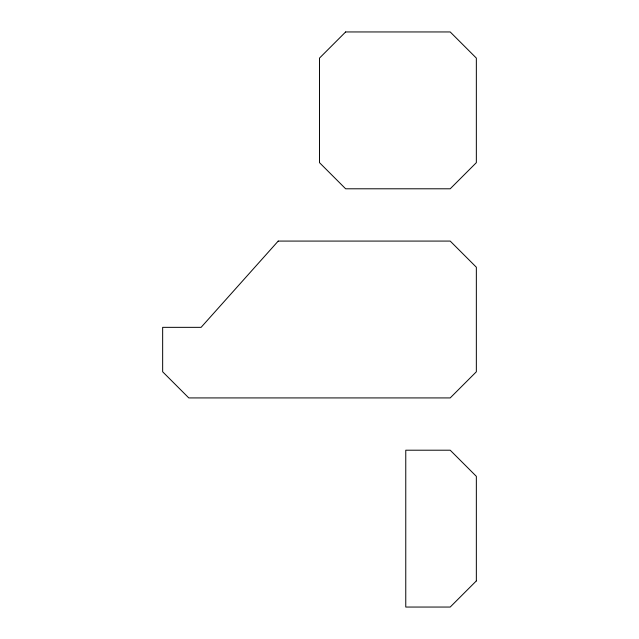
<?xml version="1.0" encoding="UTF-8"?>
<svg xmlns="http://www.w3.org/2000/svg" width="639" height="639" viewBox="0 0 639 639"><rect width="100%" height="100%" fill="white"/><g stroke="black" fill="none" stroke-linecap="round" stroke-linejoin="round"><path stroke-width="0.96" d="M278.213 241.079L201.101 327.344L162.657 327.344L162.657 371.778L188.793 397.921L450.207 397.921L476.343 371.778L476.343 267.222L450.207 241.079L278.213 241.079M345.643 31.95L319.5 58.093L319.5 162.657L345.643 188.793L450.207 188.793L476.343 162.657L476.343 58.093L450.207 31.95L345.643 31.95M476.343 580.907L450.207 607.05L405.765 607.05L405.765 450.207L450.207 450.207L476.343 476.343L476.343 580.907"/></g></svg>
